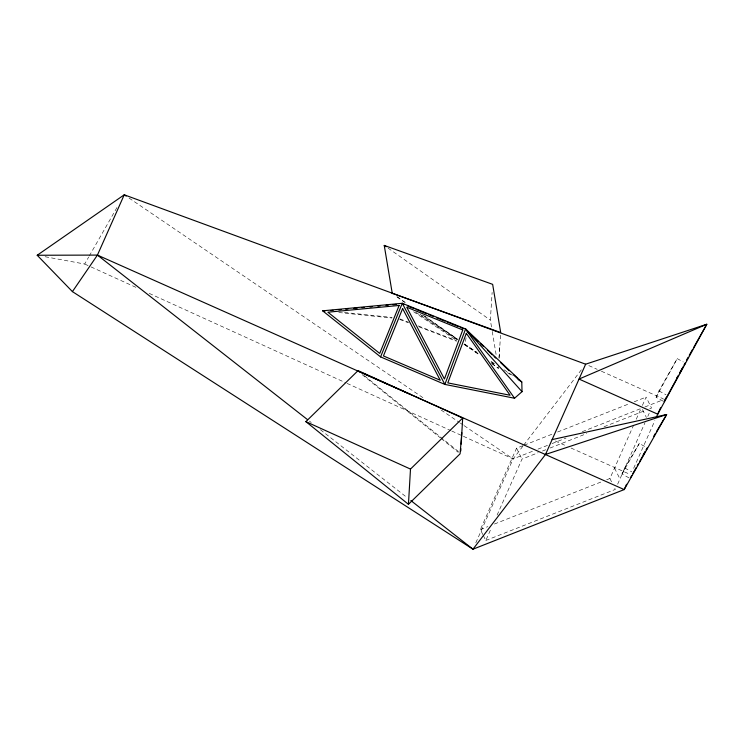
<?xml version="1.0" encoding="UTF-8"?>
<svg xmlns="http://www.w3.org/2000/svg" width="744" height="744" viewBox="0 0 744 744"><rect width="100%" height="100%" fill="white"/><g stroke="black" fill="none" stroke-linecap="round" stroke-linejoin="round"><path stroke-width="0.56" stroke-dasharray="3.72 2.79" d="M491.496 326.932L490.361 320.115L492.128 292.429M491.784 363.667L498.415 368.336L498.62 365.034M499.047 358.431L500.703 332.568M499.038 357.632L499.754 347.429M466.088 337.795L464.926 344.388L476.606 351.986M482.837 534.536L480.373 529.57L516.559 448.186L523.041 445.637M475.816 542.832L513.128 458.927L522.986 446.056M483.33 535.522L485.795 540.488L491.44 527.803M497.076 515.118L521.99 459.104L538.182 452.715M606.658 479.778L609.903 478.504L633.423 425.596M636.26 419.225L641.458 407.545M642.379 405.461L646.09 397.119L651.521 408.028L649.363 408.884M629.061 477.89L622.003 474.04L624.7 467.976L639.301 443.461L646.369 447.311M663.155 401.156L656.096 397.296L658.942 390.907L677.198 358.627L683.252 361.937M617.641 484.204L644.992 422.704M647.81 416.37L649.205 413.246M633.637 468.339L654.887 420.555M656.096 397.296L677.198 358.627M622.003 474.04L639.301 443.461M45.114 256.727L84.686 264.036L88.694 257.015M89.271 256.01L117.357 206.841M523.692 445.135L581.427 369.712M524.12 445.21L552.178 434.143M557.582 432.013L629.898 403.499M634.214 401.797L646.09 397.119M463.41 436.31L513.128 458.927L533.653 450.836M537.968 449.134L547.686 445.303M552.011 443.601L566.054 438.067M582.254 431.678L640.575 408.679M644.89 406.977L663.257 399.742M542.497 451.013L545.733 449.739M550.058 448.037L586.756 433.566M604.026 426.758L645.039 410.586M480.373 529.57L487.925 526.594M494.407 524.036L601.264 481.907M485.795 540.488L615.325 489.413L614.339 487.432M344.416 312.471L392.162 317.446M338.78 312.508L391.828 318.032M399.9 318.925L408.456 322.199M418.091 325.891L456.593 340.659M399.733 319.455L408.307 322.738M419.03 326.849L456.546 341.236M588.802 365.602L597.19 369.34M601.394 371.219L663.285 398.84M555.266 441.006L566.807 446.149M571.001 448.028L629.75 474.244M84.686 264.036L89.968 266.445M91.028 266.919L136.524 287.612M149.219 293.387L345.979 382.9M347.039 383.383L450.715 430.543M451.766 431.018L462.349 435.835M658.942 390.907L666.001 394.757M624.7 467.976L631.758 471.836M491.217 361.5L495.113 364.03M503.874 369.731L512.635 375.441M463.94 344.323L479.359 354.367M490.928 361.891L495.755 365.025M507.324 372.558L512.142 375.692M419.821 314.173L457.216 339.078M415.766 312.266L457.188 339.85M413.618 311.745L456.704 340.427M129.037 198.053L424.787 398.933M441.108 410.018L459.355 422.406M460.313 423.057L463.196 425.019M464.154 425.67L513.128 458.927M388.033 248.087L490.361 320.115M396.971 296.614L406.447 303.273M424.443 315.912L457.597 339.218M464.228 343.877L479.387 354.525M491.7 363.174L498.415 368.336M397.036 296.977L404.615 302.315M422.62 314.982L457.672 339.664M464.303 344.333L478.513 354.33M309.42 421.113L311.243 422.546M320.385 429.697L407.191 497.68M364.365 375.692L458.834 451.841M362.17 374.632L440.327 437.835M441.22 438.56L458.295 452.371M642.444 409.526L646.387 417.458M614.535 468.078L619.966 478.987M609.903 478.504L611.875 482.465M516.559 448.186L521.99 459.104M492.258 331.48L496.239 355.334"/><path stroke-width="1.12" d="M408.447 504.311L410.493 469.083L462.684 418.063L358.069 370.614L305.877 421.643L408.447 504.311L460.09 453.821L461.829 432.692M460.769 451.004L460.899 448.716M461.168 444.14L462.684 418.063M522.018 391.67L465.586 328.96L444.866 384.416L380.575 356.897L322.636 310.825L402.272 303.292L465.586 328.96L521.786 381.97L522.018 391.67L514.55 398.245L444.866 384.416L402.272 303.292L380.575 356.897M552.122 439.602L666.652 414.529L624.188 489.58L472.979 549.202L72.419 291.62L97.427 255.09L124.239 194.798L585.649 364.197L706.8 324.254L657.724 414.185L579.037 379.059L706.8 324.254L693.78 347.271M410.846 500.545L472.979 549.202L545.51 454.463L585.649 364.197M626.55 484.27L624.188 489.58L97.427 255.09L37.2 255.257L72.419 291.62M656.31 417.365L660.56 407.805M665.787 398.049L664.159 401.704L678.602 375.246M679.709 373.209L683.048 367.108M686.414 360.282L688.116 357.278M689.251 355.279L692.645 349.271M676.705 378.166L677.849 376.148M679.56 373.116L682.983 367.071M630.633 477.453L631.749 475.481M632.865 473.51L636.213 467.595M637.329 465.614L638.445 463.642M639.561 461.671L645.141 451.803M646.257 449.832L647.373 447.86L646.201 449.822M653.725 436.235L655.492 433.278M656.664 431.297L666.652 414.529L545.51 454.463M643.281 454.724L645.039 451.785M37.2 255.257L124.239 194.798L126.164 196.1M330.801 310.592L333.098 310.378M338.846 309.829L341.152 309.616M345.746 309.178L348.043 308.965M353.791 308.416L357.241 308.09M361.835 307.653L364.132 307.439M369.88 306.9L372.177 306.677M377.924 306.137L380.221 305.914M385.969 305.375L388.266 305.161M392.869 304.724L396.32 304.398M322.636 310.825L324.942 311.066M392.302 293.638L384.239 245.418L492.649 284.348L500.703 332.568L392.237 293.285M407.349 305.877L413.813 308.5M415.97 309.374L426.74 313.736M428.897 314.61L433.203 316.358M436.43 317.669L445.052 321.166M447.209 322.04L457.978 326.402M460.136 327.276L463.363 328.588M357.678 370.996L410.372 394.339M305.877 421.643L410.493 469.083M517.926 379.459L521.786 381.97M402.272 303.292L404.206 304.575M384.239 245.418L386.136 246.757M97.427 255.09L307.588 419.681M467.26 331.21L469.771 333.582M473.956 337.525L478.141 341.477M480.652 343.849L483.172 346.22M487.357 350.164L492.379 354.907M494.053 356.488L495.736 358.069M500.759 362.802L509.129 370.707M513.323 374.66L517.508 378.603M465.586 328.96L514.55 398.245M462.759 329.945L444.428 379.012L406.745 307.235L462.759 329.945M466.321 333.312L447.795 382.89L510.105 395.259L466.321 333.312M399.147 305.459L379.728 353.428L327.89 312.201L399.147 305.459M402.616 308.583L383.439 355.939L440.243 380.249L402.616 308.583M685.271 363.035L684.154 365.072L685.271 363.035"/></g></svg>
